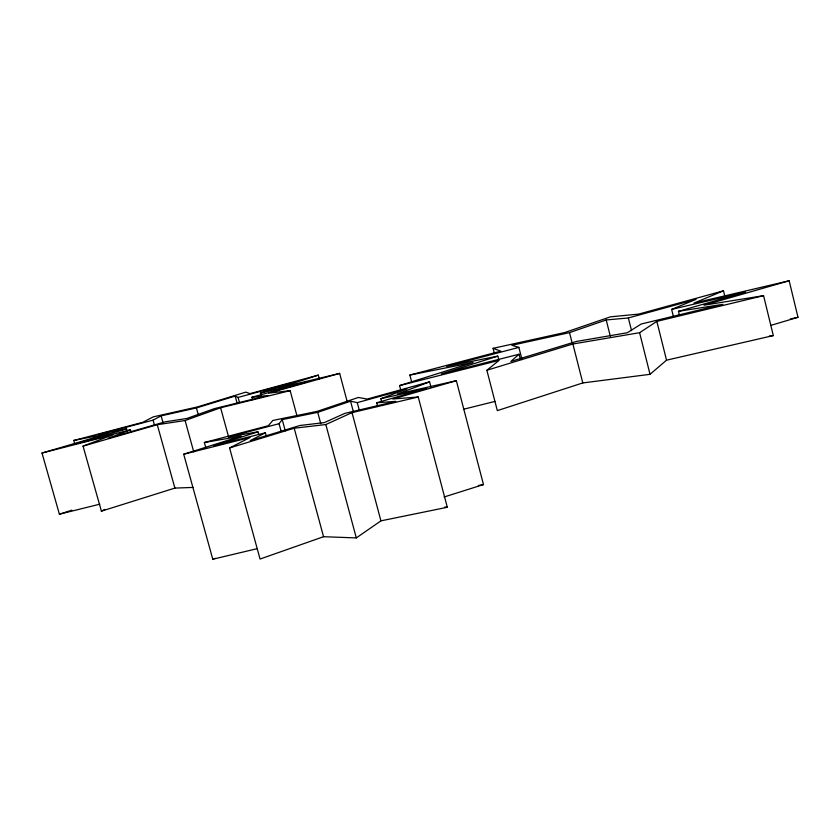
<?xml version="1.0" encoding="UTF-8"?>
<svg xmlns="http://www.w3.org/2000/svg" width="840" height="840" viewBox="0 0 840 840"><rect width="100%" height="100%" fill="white"/><g stroke="black" fill="none" stroke-linecap="round" stroke-linejoin="round"><path stroke-width="1.26" d="M258.647 434.364L257.964 431.844L228.407 437.01L279.069 423.696L282.23 419.601L317.73 412.346L350.553 401.205L357.262 402.633L406.844 388.941L380.825 398.727L381.832 402.497M520.338 359.195L519.067 354.228L510.856 361.442L576.481 341.439L627.312 332.745L641.256 323.998L722.81 304.343L678.478 311.325L679.403 315.031M400.89 390.548L399.578 385.602L499.086 360.37L486.864 370.262L497.332 410.624L582.792 382.935L650.024 374.325L666.529 360.181L773.304 335.58L763.581 295.669L704.014 305.204L789.159 280.77L798 317.3L770.574 325.458M257.355 548.625L212.783 559.23L183.708 454.219L250.068 437.504L229.583 447.941L260.053 559.041L323.547 536.707L356.307 537.915L380.93 520.853L447.3 507.276L418.247 396.995L392.774 399.01L456.362 380.699L483.483 484.575L444.077 496.997M486.864 370.262L572.88 343.991L639.597 332.703L656.838 321.373L763.581 295.669M127.249 431.33L126.556 428.852L98.48 434.522L153.069 420.147L161.123 415.863L196.403 407.946L235.168 396.07L238.066 397.415L292.373 382.683L260.411 393.057L261.093 395.567M266.438 436.548L265.409 432.789L250.204 440.643L299.901 425.502L324.377 422.594L344.726 413.417L395.798 401.352L376.698 402.769L377.706 406.56M99.802 504.179L59.399 514.206L42 453.033L112.781 434.879L83.045 446.114L101.398 511.161L104.843 509.418M229.583 447.941L294.2 428.221L325.836 424.546L352.012 412.619L418.247 396.995M724.71 295.754L723.502 290.798L693.956 303.082L789.159 280.77M673.523 316.995L671.633 309.393L696.129 299.334L628.362 317.961L606.207 319.956L569.51 332.619L511.822 345.303L518.868 347.382L522.039 359.667M131.103 432.285L130.399 429.786L108.255 438.207L165.207 421.817L186.805 418.499L214.263 408.681L267.824 395.493L251.958 397.257L252.641 399.745M430.92 386.935L429.587 381.854L397.415 394.012L456.362 380.699M212.783 559.23L215.229 558.317M83.045 446.114L157.279 424.715L185.094 420.525L220.605 407.768L290.157 390.653L296.993 415.957M319.305 378.893L318.286 375.123L278.786 387.975L339.654 373.401L347.393 402.37M59.399 514.206L71.82 510.174M399.578 385.602L473.109 362.471L409.857 375.06L411.842 382.589M183.708 454.219L241.143 436.128L204.372 442.512L205.769 447.562M257.964 431.844L213.518 445.862L265.409 432.789M498.771 359.835L497.816 356.139L441.378 373.937L519.067 354.228M101.398 511.161L174.888 488.093L193.074 487.421M42 453.033L108.591 433.503L73.794 440.475L74.844 444.203M126.556 428.852L75.054 443.982L130.399 429.786M376.698 402.769L426.678 388.385L380.825 398.727M678.478 311.325L745.553 292.1L671.633 309.393M251.958 397.257L307.692 381.738L260.411 393.057M339.654 373.401L268.737 393.151L290.157 390.653M723.502 290.798L638.589 314.118L610.481 316.827L564.669 332.556L493.091 348.327L494.361 353.252M429.587 381.854L367.164 399.084L358.355 397.457L317.257 411.358L272.8 420.473L268.38 425.691L204.372 442.512M318.286 375.123L250.005 393.645L245.847 392.133L197.442 406.938L153.269 416.871L142.727 422.331L73.794 440.475M409.857 375.06L500.787 351.151L493.091 348.327M518.868 347.382L446.628 366.377L497.816 356.139M463.502 409.259L494.959 401.425M790.377 318.99L798 317.3M478.338 485.531L483.483 484.575M769.472 336.021L773.304 335.58M444.759 506.993L447.3 507.276M161.123 415.863L163.18 423.286M157.279 424.715L174.888 488.093M153.069 420.147L154.466 425.166M196.403 407.946L198.46 415.391M185.094 420.525L193.757 451.899M220.605 407.768L228.585 436.853M238.066 397.415L239.431 402.423M235.168 396.07L237.237 403.641M294.2 428.221L323.547 536.707M282.23 419.601L285.285 430.857M279.069 423.696L281.117 431.267M325.836 424.546L356.307 537.915M317.73 412.346L320.786 423.717M357.262 402.633L359.279 410.183M350.553 401.205L353.598 412.577M352.012 412.619L380.93 520.853M572.88 343.991L582.792 382.935M569.51 332.619L572.072 342.647M606.207 319.956L610.323 336.273M639.597 332.703L650.024 374.325M628.362 317.961L631.544 330.645M656.838 321.373L666.529 360.181"/></g></svg>
